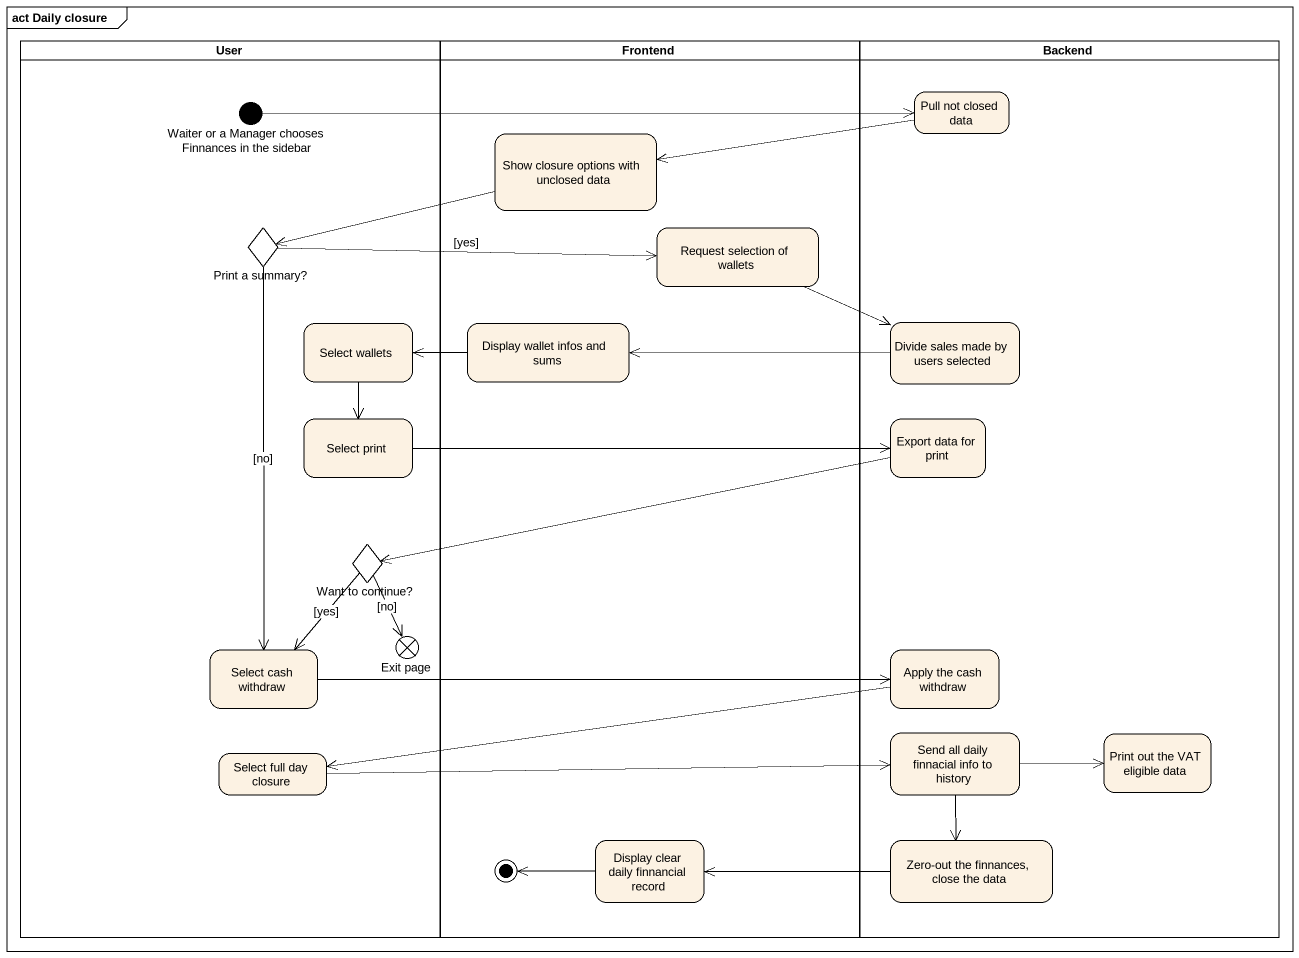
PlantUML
@startuml
mainframe act Daily closure
hide empty description
state User <<partition>> {
  state "Waiter or a Manager chooses Finnances in the sidebar" as Waiter_or_a_Manager_chooses <<start>>
  state "Print a summary?" as Print_a_summary <<choice>>
  state "Select wallets" as Select_wallets
  state "Select print" as Select_print
  state "Want to continue?" as Want_to_continue <<choice>>
  state "Select cash withdraw" as Select_cash_withdraw
  state "Exit page" as Exit_page <<end>>
  state "Select full day closure" as Select_full_day_closure
}
state Frontend <<partition>> {
  state "Show closure options with unclosed data" as Show_closure_options_with
  state "Request selection of wallets" as Request_selection_of_wallets
  state "Display wallet infos and sums" as Display_wallet_infos_and
  state "Display clear daily finnancial record" as Display_clear_daily
  Display_clear_daily -left-> [*]
}
state Backend <<partition>> {
  state "Pull not closed data" as Pull_not_closed_data
  state "Divide sales made by users selected" as Divide_sales_made_by_users
  state "Export data for print" as Export_data_for_print
  state "Apply the cash withdraw" as Apply_the_cash_withdraw
  state "Send all daily finnacial info to history" as Send_all_daily_finnacial
  state "Print out the VAT eligible data" as Print_out_the_VAT_eligible
  state "Zero-out the finnances, close the data" as Zero_out_the_finnances
}
Waiter_or_a_Manager_chooses -right-> Pull_not_closed_data
Pull_not_closed_data -left-> Show_closure_options_with
Show_closure_options_with -left-> Print_a_summary
Print_a_summary -right-> Request_selection_of_wallets : [yes]
Print_a_summary --> Select_cash_withdraw : [no]
Request_selection_of_wallets -right-> Divide_sales_made_by_users
Select_wallets --> Select_print
Display_wallet_infos_and -left-> Select_wallets
Divide_sales_made_by_users -left-> Display_wallet_infos_and
Select_print -right-> Export_data_for_print
Export_data_for_print -left-> Want_to_continue
Want_to_continue --> Select_cash_withdraw : [yes]
Want_to_continue --> Exit_page : [no]
Select_cash_withdraw -right-> Apply_the_cash_withdraw
Apply_the_cash_withdraw -left-> Select_full_day_closure
Send_all_daily_finnacial -right-> Print_out_the_VAT_eligible
Send_all_daily_finnacial --> Zero_out_the_finnances
Select_full_day_closure -right-> Send_all_daily_finnacial
Zero_out_the_finnances -left-> Display_clear_daily
@enduml
